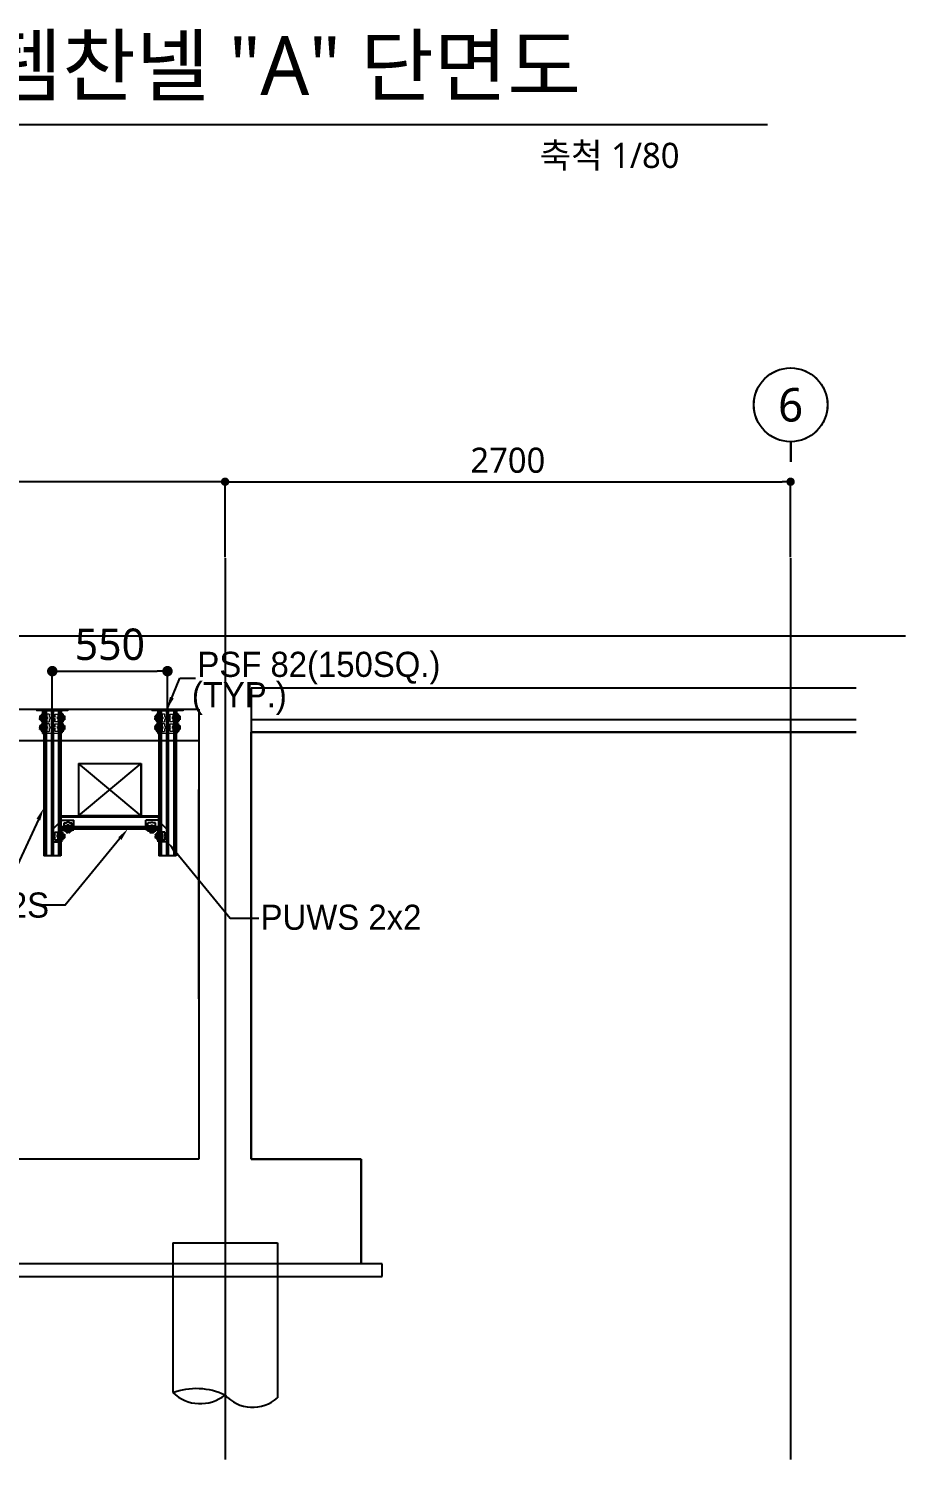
# Model space of a CAD drawing. Header units: millimetres. Extents: x 0 to 268175, y 0 to 74250.
# Drawn here: x 15544 to 19731, y 4957 to 11792 of the extents above; entities that cross this region are included whole.
import ezdxf
from ezdxf.enums import TextEntityAlignment as Align

# ---------------------------------------------------------------- set-up
doc = ezdxf.new("R2010")
doc.units = ezdxf.units.MM
doc.header["$LTSCALE"] = 200
for name, pattern in [('CEN-GAUN', [32.2, 30, -1, 0.2, -1]), ('CEN6', [12, 10, -0.75, 0.5, -0.75]), ('phl_thick', [0])]:
    doc.linetypes.add(name, pattern=pattern)
doc.layers.get('DEFPOINTS').update_dxf_attribs({"color": 137})
for name, color, linetype in [('1 BA', 9, 'Continuous'), ('1 CEN', 15, 'CEN-GAUN'), ('1 OA', 4, 'Continuous'), ('@@P3_P4 환상망 SUPPORT', 143, 'Continuous'), ('AA-MKXS', 3, 'Continuous'), ('BA', 9, 'Continuous'), ('CEN', 15, 'CEN-GAUN'), ('DI', 1, 'Continuous'), ('DIM', 7, 'Continuous'), ('PIPE RACK', 6, 'Continuous')]:
    doc.layers.add(name, color=color, linetype=linetype)
doc.styles.add('$0$스타일1', font='malgun.ttf')
doc.styles.get("Standard").update_dxf_attribs({"font": 'malgun.ttf'})
doc.styles.add('STD', font='simplex8.shx', dxfattribs={"width": 0.85, "bigfont": 'whgtxt.shx'})
doc.styles.add('돋움체', font='gulim.ttc')
doc.styles.add('맑은고딕', font='malgun.ttf')
doc.styles.add('스타일1', font='malgun.ttf')
doc.dimstyles.new('DIM30', dxfattribs={"dimscale": 30, "dimtxt": 3, "dimasz": 1, "dimexe": 0, "dimexo": 0, "dimgap": 1, "dimtad": 1, "dimdec": 0, "dimzin": 0, "dimdsep": 46, "dimtxsty": 'Standard', "dimblk1": 'DOT', "dimblk2": 'DOT', "dimsah": 1, "dimcen": 0, "dimdle": 2, "dimclrd": 1, "dimclre": 1, "dimclrt": 2, "dimadec": 0, "dimazin": 0, "dimtfac": 1, "dimtdec": 0, "dimtix": 1, "dimtmove": 2, "dimatfit": 3, "dimldrblk": 'DOT', "dimfxl": 1, "dimtolj": 1, "dimtzin": 0, "dimarcsym": 0})
doc.dimstyles.new('DMA1', dxfattribs={"dimscale": 40, "dimtxt": 2.5, "dimasz": 3, "dimexe": 1, "dimexo": 1.5, "dimgap": 0.8, "dimtad": 1, "dimdec": 1, "dimdsep": 46, "dimtxsty": 'STD', "dimcen": -2.5, "dimclrd": 256, "dimclre": 256, "dimclrt": 7, "dimadec": 1, "dimazin": 2, "dimtfac": 0.75, "dimtdec": 1, "dimtmove": 2, "dimatfit": 3, "dimfxl": 1, "dimtvp": 1, "dimfrac": 2, "dimtolj": 1, "dimarcsym": 0})

# ---------------------------------------------------------------- blocks, each defined once
blk = doc.blocks.new('_DOT')
at = {"color": 0, "linetype": 'ByBlock'}
blk.add_line((-0.5, 0), (-1, 0), dxfattribs=at)
at = {"color": 0, "linetype": 'ByBlock', "const_width": 0.5}
blk.add_lwpolyline([(-0.25, 0, 1), (0.25, 0, 1)], format="xyb", close=True, dxfattribs=at)
blk = doc.blocks.new('*D3629')
at = {"layer": 'BA', "lineweight": -2}
for p, q in [((16482.5, 9266.8), (16482.5, 9627.4)), ((16522.5, 9627.4), (19142.5, 9627.4)), ((19182.5, 9266.8), (19182.5, 9627.4))]:
    blk.add_line(p, q, dxfattribs=at)
at = {"layer": 'DEFPOINTS', "color": 0}
for p in [(19182.5, 9627.4), (16482.5, 9266.8), (19182.5, 9266.8)]:
    blk.add_point(p, dxfattribs=at)
at = {"layer": 'BA', "linetype": 'ByBlock', "lineweight": -2, "xscale": 40, "yscale": 40, "zscale": 40, "rotation": 180}
blk.add_blockref('_DOT', (16482.5, 9627.4), dxfattribs=at)
at = {"layer": 'BA', "linetype": 'ByBlock', "lineweight": -2, "xscale": 40, "yscale": 40, "zscale": 40}
blk.add_blockref('_DOT', (19182.5, 9627.4), dxfattribs=at)
at = {"layer": 'BA', "insert": (17832.5, 9729.4), "char_height": 120, "attachment_point": 5, "style": '맑은고딕'}
blk.add_mtext('\\A1;2700', dxfattribs=at)
blk = doc.blocks.new('*D3635')
at = {"layer": 'BA', "lineweight": -2}
for p, q in [((12282.5, 9266.8), (12282.5, 9627.4)), ((16442.5, 9627.4), (12322.5, 9627.4)), ((16482.5, 9266.8), (16482.5, 9627.4))]:
    blk.add_line(p, q, dxfattribs=at)
at = {"layer": 'DEFPOINTS', "color": 0}
for p in [(12282.5, 9627.4), (12282.5, 9266.8), (16482.5, 9266.8)]:
    blk.add_point(p, dxfattribs=at)
at = {"layer": 'BA', "linetype": 'ByBlock', "lineweight": -2, "xscale": 40, "yscale": 40, "zscale": 40, "rotation": 180}
blk.add_blockref('_DOT', (12282.5, 9627.4), dxfattribs=at)
at = {"layer": 'BA', "linetype": 'ByBlock', "lineweight": -2, "xscale": 40, "yscale": 40, "zscale": 40}
blk.add_blockref('_DOT', (16482.5, 9627.4), dxfattribs=at)
at = {"layer": 'BA', "insert": (14382.5, 9729.4), "char_height": 120, "attachment_point": 5, "style": '맑은고딕'}
blk.add_mtext('\\A1;4200', dxfattribs=at)
blk = doc.blocks.new('A$Cd080613a')
at = {"layer": '@@P3_P4 환상망 SUPPORT', "color": 2, "linetype": 'phl_thick'}
for p, q in [((-20, 4.434), (-18.540497, 4.434)), ((-20, 1.034), (-20, 4.434)), ((-20, 1.034), (-18.540497, 1.034)), ((-18.540497, 4.434), (-11.18034, 4.434)), ((-18.540497, 1.034), (-18.540497, 4.434)), ((-18.540497, 1.034), (-11.18034, 1.034)), ((-13.5, 0), (-13.5, 1.034)), ((-13.5, 0), (-8, 0)), ((-11.18034, 4.434), (-10.999621, 4.526016)), ((-11.18034, 1.034), (-11.18034, 4.434)), ((-11.18034, 1.034), (-8.008727, 1.034)), ((-10.999621, 4.526016), (-10.817799, 4.607405)), ((-10.817799, 4.607405), (-10.635521, 4.678167)), ((-10.635521, 4.678167), (-10.453605, 4.738253)), ((-10.5, -10.466), (-10.5, 0)), ((-10.453605, 4.738253), (-10.273729, 4.787376)), ((-10.309559, 6.434007), (10.309559, 6.434007)), ((-10.273729, 4.787376), (-10.096742, 4.825514)), ((-10.096742, 4.825514), (-9.923378, 4.852767)), ((-9.923378, 4.852767), (-9.754732, 4.869109)), ((-9.754732, 4.869109), (-9.592018, 4.874416)), ((-9.43597, 4.869011), (-9.592018, 4.874416)), ((-9.45, 12.285517), (-8.5, 12.834)), ((-9.45, 12.285517), (-9.425949, 12.285517)), ((-9.45, 6.434), (-9.45, 12.285517)), ((-9.286802, 4.852541), (-9.43597, 4.869011)), ((-9.425949, 12.285517), (-9.225178, 12.382765)), ((-9.425949, 6.434), (-9.425949, 12.285517)), ((-9.14507, 4.825103), (-9.286802, 4.852541)), ((-9.225178, 12.382765), (-9.028632, 12.46982)), ((-9.011345, 4.786714), (-9.14507, 4.825103)), ((-9.028632, 12.46982), (-8.835734, 12.547031)), ((-8.886751, 4.737605), (-9.011345, 4.786714)), ((-8.771402, 4.677806), (-8.886751, 4.737605)), ((-8.835734, 12.547031), (-8.645934, 12.614685)), ((-8.66519, 4.60729), (-8.771402, 4.677806)), ((-8.568009, 4.52603), (-8.66519, 4.60729)), ((-8.645934, 12.614685), (-8.458704, 12.673015)), ((-8.479752, 4.434), (-8.568009, 4.52603)), ((-8.5, 12.834), (8.5, 12.834)), ((-8.383024, 4.342905), (-8.479752, 4.434)), ((-8.479752, 4.434), (8.479752, 4.434)), ((-8.458704, 12.673015), (-8.273532, 12.722205)), ((-8.298335, 4.244727), (-8.383024, 4.342905)), ((-8.225616, 4.140826), (-8.298335, 4.244727)), ((-8.273532, 12.722205), (-8.089918, 12.762387)), ((-8.164452, 4.032743), (-8.225616, 4.140826)), ((-8.114311, 3.921798), (-8.164452, 4.032743)), ((-8.073442, 3.805669), (-8.114311, 3.921798)), ((-8.089918, 12.762387), (-7.907369, 12.793645)), ((-8.041426, 3.683749), (-8.073442, 3.805669)), ((-8.018427, 3.556566), (-8.041426, 3.683749)), ((-8.004602, 3.42465), (-8.018427, 3.556566)), ((-8.006255, 0.977988), (-8.008727, 1.034)), ((-8.004136, 0.924002), (-8.006255, 0.977988)), ((-8.000031, 3.288557), (-8.004602, 3.42465)), ((-8.002394, 0.872075), (-8.004136, 0.924002)), ((-8.001102, 0.822352), (-8.002394, 0.872075)), ((-8.000288, 0.774408), (-8.001102, 0.822352)), ((-8, 0.727727), (-8.000288, 0.774408)), ((-8, -0.157176), (-8, 3.288561)), ((-7.997347, 2.169936), (-8, 2.238707)), ((-7.989459, 2.102767), (-7.997347, 2.169936)), ((-7.976272, 2.037446), (-7.989459, 2.102767)), ((-7.957771, 1.974207), (-7.976272, 2.037446)), ((-7.934047, 1.913249), (-7.957771, 1.974207)), ((-7.905217, 1.854768), (-7.934047, 1.913249)), ((-7.907369, 12.793645), (-7.725397, 12.816016)), ((-7.871396, 1.798956), (-7.905217, 1.854768)), ((-7.832213, 1.745381), (-7.871396, 1.798956)), ((-7.78686, 1.693336), (-7.832213, 1.745381)), ((-7.735268, 1.643293), (-7.78686, 1.693336)), ((-7.677382, 1.595741), (-7.735268, 1.643293)), ((-7.725397, 12.816016), (-7.543511, 12.829488)), ((-7.613221, 1.551128), (-7.677382, 1.595741)), ((-7.54299, 1.509804), (-7.613221, 1.551128)), ((-7.543511, 12.829488), (-7.361216, 12.834)), ((-7.466933, 1.472099), (-7.54299, 1.509804)), ((-7.385253, 1.438355), (-7.466933, 1.472099)), ((-7.298238, 1.408783), (-7.385253, 1.438355)), ((-7.17892, 12.829488), (-7.361216, 12.834)), ((-7.206336, 1.383563), (-7.298238, 1.408783)), ((-7.110023, 1.362871), (-7.206336, 1.383563)), ((-6.997035, 12.816016), (-7.17892, 12.829488)), ((-7.009788, 1.34687), (-7.110023, 1.362871)), ((-6.90625, 1.335597), (-7.009788, 1.34687)), ((-6.815063, 12.793645), (-6.997035, 12.816016)), ((-6.800099, 1.329011), (-6.90625, 1.335597)), ((-6.632514, 12.762387), (-6.815063, 12.793645)), ((-6.691977, 1.327135), (-6.800099, 1.329011)), ((-6.691977, 1.327135), (-6.581325, 1.329907)), ((-6.4489, 12.722205), (-6.632514, 12.762387)), ((-6.581325, 1.329907), (-6.467915, 1.337363)), ((-6.467915, 1.337363), (-6.352408, 1.349526)), ((-6.263728, 12.673015), (-6.4489, 12.722205)), ((-6.352408, 1.349526), (-6.235472, 1.366419)), ((-6.076497, 12.614685), (-6.263728, 12.673015)), ((-6.235472, 1.366419), (-6.117777, 1.387979)), ((-6.117777, 1.387979), (-6, 1.414014)), ((-5.886698, 12.547031), (-6.076497, 12.614685)), ((-6, 1.414014), (-5.30323, 1.57262)), ((-6, -1.216), (-6, 1.414014)), ((-5.6938, 12.46982), (-5.886698, 12.547031)), ((-5.497254, 12.382765), (-5.6938, 12.46982)), ((-5.296482, 12.285517), (-5.497254, 12.382765)), ((-5.30323, 1.57262), (-4.617331, 1.711087)), ((-5.296482, 12.285517), (-4.129467, 12.285517)), ((-5.296482, 6.434), (-5.296482, 12.285517)), ((-4.617331, 1.711087), (-3.940787, 1.829986)), ((-4.129467, 12.285517), (-3.727924, 12.382765)), ((-4.129467, 6.434), (-4.129467, 12.285517)), ((-3.940787, 1.829986), (-3.272149, 1.929801)), ((-3.727924, 12.382765), (-3.334832, 12.46982)), ((-3.334832, 12.46982), (-2.949037, 12.547031)), ((-3.272149, 1.929801), (-2.610019, 2.010935)), ((-2.949037, 12.547031), (-2.569437, 12.614685)), ((-2.610019, 2.010935), (-1.953047, 2.07371)), ((-2.569437, 12.614685), (-2.194977, 12.673015)), ((-2.194977, 12.673015), (-1.824632, 12.722205)), ((-1.953047, 2.07371), (-1.299912, 2.118373)), ((-1.824632, 12.722205), (-1.457404, 12.762387)), ((-1.457404, 12.762387), (-1.092307, 12.793645)), ((-1.299912, 2.118373), (-0.649322, 2.145102)), ((-1.092307, 12.793645), (-0.728363, 12.816016)), ((-0.728363, 12.816016), (-0.364591, 12.829488)), ((-0.649322, 2.145102), (0, 2.154)), ((-0.364591, 12.829488), (0, 12.834)), ((0.364591, 12.829488), (0, 12.834)), ((0.649322, 2.145102), (0, 2.154)), ((0.728363, 12.816016), (0.364591, 12.829488)), ((1.299912, 2.118373), (0.649322, 2.145102)), ((1.092307, 12.793645), (0.728363, 12.816016)), ((1.457404, 12.762387), (1.092307, 12.793645)), ((1.953047, 2.07371), (1.299912, 2.118373)), ((1.824632, 12.722205), (1.457404, 12.762387)), ((2.194977, 12.673015), (1.824632, 12.722205)), ((2.610019, 2.010935), (1.953047, 2.07371)), ((2.569437, 12.614685), (2.194977, 12.673015)), ((2.949037, 12.547031), (2.569437, 12.614685)), ((3.272149, 1.929801), (2.610019, 2.010935)), ((3.334832, 12.46982), (2.949037, 12.547031)), ((3.940787, 1.829986), (3.272149, 1.929801)), ((3.727924, 12.382765), (3.334832, 12.46982)), ((4.129467, 12.285517), (3.727924, 12.382765)), ((4.617331, 1.711087), (3.940787, 1.829986)), ((4.129467, 12.285517), (5.296482, 12.285517)), ((4.129467, 6.434), (4.129467, 12.285517)), ((5.30323, 1.57262), (4.617331, 1.711087)), ((5.296482, 12.285517), (5.517089, 12.391922)), ((5.296482, 6.434), (5.296482, 12.285517)), ((6, 1.414014), (5.30323, 1.57262)), ((5.517089, 12.391922), (5.732653, 12.48604)), ((5.732653, 12.48604), (5.943938, 12.568319)), ((5.943938, 12.568319), (6.151669, 12.639125)), ((6.117777, 1.387979), (6, 1.414014)), ((6, -1.216), (6, 1.414014)), ((6.235472, 1.366419), (6.117777, 1.387979)), ((6.151669, 12.639125), (6.356539, 12.698744)), ((6.352408, 1.349526), (6.235472, 1.366419)), ((6.467915, 1.337363), (6.352408, 1.349526)), ((6.356539, 12.698744), (6.559224, 12.747389)), ((6.581325, 1.329907), (6.467915, 1.337363)), ((6.559224, 12.747389), (6.760381, 12.785202)), ((6.691977, 1.327135), (6.581325, 1.329907)), ((6.691977, 1.327135), (6.800099, 1.329011)), ((6.760381, 12.785202), (6.960663, 12.812253)), ((6.800099, 1.329011), (6.90625, 1.335597)), ((6.90625, 1.335597), (7.009788, 1.34687)), ((6.960663, 12.812253), (7.160721, 12.828542)), ((7.009788, 1.34687), (7.110023, 1.362871)), ((7.110023, 1.362871), (7.206336, 1.383563)), ((7.160721, 12.828542), (7.361216, 12.834)), ((7.206336, 1.383563), (7.298238, 1.408783)), ((7.298238, 1.408783), (7.385253, 1.438355)), ((7.583949, 12.827266), (7.361216, 12.834)), ((7.385253, 1.438355), (7.466933, 1.472099)), ((7.466933, 1.472099), (7.54299, 1.509804)), ((7.54299, 1.509804), (7.613221, 1.551128)), ((7.806234, 12.80717), (7.583949, 12.827266)), ((7.613221, 1.551128), (7.677382, 1.595741)), ((7.677382, 1.595741), (7.735268, 1.643293)), ((7.735268, 1.643293), (7.78686, 1.693336)), ((7.78686, 1.693336), (7.832213, 1.745381)), ((8.028974, 12.773795), (7.806234, 12.80717)), ((7.832213, 1.745381), (7.871395, 1.798957)), ((7.871395, 1.798957), (7.905217, 1.854768)), ((7.905217, 1.854768), (7.934047, 1.913249)), ((7.934047, 1.913249), (7.957771, 1.974207)), ((7.957771, 1.974207), (7.976272, 2.037446)), ((7.976272, 2.037446), (7.989459, 2.102767)), ((7.989459, 2.102767), (7.997347, 2.169936)), ((7.997347, 2.169936), (8, 2.238707)), ((8, 3.288561), (8.004602, 3.42465)), ((8, -0.157176), (8, 3.288561)), ((8, 0.727727), (8.000288, 0.774408)), ((8, 0), (13.5, 0)), ((8.000288, 0.774408), (8.001102, 0.822352)), ((8.001102, 0.822352), (8.002394, 0.872075)), ((8.002394, 0.872075), (8.004128, 0.923982)), ((8.004128, 0.923982), (8.006255, 0.977988)), ((8.004602, 3.42465), (8.018427, 3.556566)), ((8.006255, 0.977988), (8.008727, 1.034)), ((8.008727, 1.034), (20, 1.034)), ((8.018427, 3.556566), (8.041426, 3.683749)), ((8.253062, 12.727113), (8.028974, 12.773795)), ((8.041426, 3.683749), (8.073442, 3.805669)), ((8.073442, 3.805669), (8.114311, 3.921798)), ((8.114311, 3.921798), (8.164452, 4.032743)), ((8.164452, 4.032743), (8.225616, 4.140826)), ((8.225616, 4.140826), (8.298335, 4.244727)), ((8.479397, 12.666988), (8.253062, 12.727113)), ((8.298335, 4.244727), (8.383024, 4.342905)), ((8.383024, 4.342905), (8.4798, 4.433966)), ((8.70889, 12.593179), (8.479397, 12.666988)), ((8.479752, 4.434), (8.567993, 4.526015)), ((9.45, 12.285517), (8.5, 12.834)), ((8.567993, 4.526015), (8.665364, 4.607404)), ((8.665364, 4.607404), (8.772082, 4.678167)), ((8.942483, 12.505333), (8.70889, 12.593179)), ((8.772082, 4.678167), (8.888251, 4.738253)), ((8.888251, 4.738253), (9.013275, 4.787375)), ((9.181157, 12.402978), (8.942483, 12.505333)), ((9.013275, 4.787375), (9.146859, 4.825513)), ((9.146859, 4.825513), (9.288848, 4.852767)), ((9.425949, 12.285517), (9.181157, 12.402978)), ((9.288848, 4.852767), (9.438622, 4.869109)), ((9.425949, 12.285517), (9.45, 12.285517)), ((9.425949, 6.434), (9.425949, 12.285517)), ((9.438622, 4.869109), (9.595039, 4.874416)), ((9.45, 6.434), (9.45, 12.285517)), ((9.757758, 4.869011), (9.595039, 4.874416)), ((9.925931, 4.852541), (9.757758, 4.869011)), ((10.099052, 4.825103), (9.925931, 4.852541)), ((10.276366, 4.786714), (10.099052, 4.825103)), ((10.45592, 4.737606), (10.276366, 4.786714)), ((10.63676, 4.677807), (10.45592, 4.737606)), ((10.5, -10.466), (10.5, 0)), ((10.81822, 4.607291), (10.63676, 4.677807)), ((10.999636, 4.526031), (10.81822, 4.607291)), ((11.18034, 4.434), (10.999636, 4.526031)), ((11.18034, 4.434), (18.540497, 4.434)), ((11.18034, 1.034), (11.18034, 4.434)), ((13.5, 0), (13.5, 1.034)), ((18.540497, 4.434), (20, 4.434)), ((18.540497, 1.034), (18.540497, 4.434)), ((20, 1.034), (20, 4.434)), ((-17.5, -10.466), (-6.800735, -10.466)), ((-17.5, -18.466001), (-17.5, -10.466)), ((-17.5, -18.466001), (17.5, -18.466001)), ((-6.800735, -16.249999), (-6.800735, -10.466)), ((-6.800735, -16.249999), (6.800735, -16.249999)), ((-6, -1.216), (6, -1.216)), ((-5, -20.63), (-5, -18.466001)), ((-4.064, -21.565999), (-5, -20.63)), ((-5, -20.63), (5, -20.63)), ((-4.064, -21.565999), (4.064, -21.565999)), ((4.064, -21.565999), (5, -20.63)), ((5, -20.63), (5, -18.466001)), ((6.800735, -10.466), (17.5, -10.466)), ((6.800735, -16.249999), (6.800735, -10.466)), ((14.5, -18.466001), (14.5, -10.466)), ((17.5, -18.466001), (17.5, -10.466))]:
    blk.add_line(p, q, dxfattribs=at)
for centre, start, end in [((-10.309559, -0.066037), 90.0000006357, 136.1868593859), ((10.309559, -0.066037), 43.8131406141, 89.9999993643)]:
    blk.add_arc(centre, 6.500044, start, end, dxfattribs=at)
for centre, start_param, end_param in [((-6, -0.157176), 3.1415926536, 4.7123889763), ((6, -0.157176), 4.7123889844, 6.2831853072)]:
    blk.add_ellipse(centre, major_axis=(2, 0), ratio=0.529412, start_param=start_param, end_param=end_param, dxfattribs=at)

msp = doc.modelspace()

# ---------------------------------------------------------------- linework, layer by layer
at = {"layer": '1 BA'}
for p, q in [((14712.5, 8891.1), (19495.2, 8891.1)), ((19495.2, 8641.1), (16607.5, 8641.1)), ((16607.5, 8641.1), (16607.5, 6391.1)), ((12407.5, 8541.1), (16357.5, 8541.1)), ((16357.5, 8541.1), (16357.5, 6391.1)), ((16607.5, 8491.1), (19495.2, 8491.1)), ((19495.2, 8431.1), (16607.5, 8431.1)), ((16607.5, 6391.1), (16607.5, 8431.1)), ((16607.5, 8431.1), (19495.2, 8431.1)), ((12407.5, 8391.1), (16357.5, 8391.1)), ((16355, 8157.7), (16355, 7157.7)), ((16357.5, 6391.1), (12407.5, 6391.1)), ((16607.5, 6391.1), (17132.5, 6391.1)), ((17132.5, 6391.1), (16607.5, 6391.1)), ((17132.5, 6391.1), (17132.5, 5891.1)), ((17132.5, 5891.1), (17132.5, 6391.1)), ((16232.5, 5991.1), (16232.5, 5276.9)), ((16232.5, 5991.1), (16732.5, 5991.1)), ((16732.5, 5991.1), (16732.5, 5251.7)), ((17132.5, 5891.1), (11632.5, 5891.1)), ((17232.5, 5891.1), (17132.5, 5891.1)), ((17232.5, 5891.1), (17132.5, 5891.1)), ((17232.5, 5831.1), (17232.5, 5891.1)), ((17232.5, 5831.1), (17232.5, 5891.1)), ((11532.5, 5831.1), (17232.5, 5831.1)), ((11532.5, 5831.1), (17232.5, 5831.1))]:
    msp.add_line(p, q, dxfattribs=at)
for points in [[(16232.5, 5276.9, -0.201908), (16482.5, 5265.7, 0.417045), (16732.5, 5251.7)], [(16232.5, 5276.9, 0.379922), (16482.5, 5265.7)]]:
    msp.add_lwpolyline(points, format="xyb", dxfattribs=at)
at = {"layer": '1 CEN'}
msp.add_line((11409.8, 8891.1), (19730.7, 8891.1), dxfattribs=at)
at = {"layer": '1 OA'}
for p, q in [((15782.4, 8281.1), (16082.4, 8281.1)), ((16082.4, 8031.1), (15782.4, 8031.1))]:
    msp.add_line(p, q, dxfattribs=at)
at = {"layer": '1 OA', "color": 1, "linetype": 'CEN6', "ltscale": 0.8}
for points in [[(16082.4, 8031.1), (15782.4, 8281.1), (15782.4, 8031.1), (16082.4, 8281.1), (16082.4, 8031.1), (16082.4, 8281.1)], [(15782.4, 8281.1), (15782.4, 8031.1)]]:
    msp.add_lwpolyline(points, dxfattribs=at)
at = {"layer": '@@P3_P4 환상망 SUPPORT', "color": 5, "linetype": 'Continuous', "lineweight": 0, "extrusion": (-1, -2.22045e-16, -2.22045e-16)}
for p, q in [((15582.4, 8541.1), (15582.4, 8533.1)), ((15732.4, 8541.1), (15582.4, 8541.1)), ((15732.4, 8533.1), (15582.4, 8533.1)), ((15611.4, 8425.1), (15611.4, 8533.1)), ((15627.6, 8516.1), (15627.6, 8505.8)), ((15627.6, 8492.4), (15627.6, 8482.1)), ((15643.1, 8517.1), (15628.6, 8517.1)), ((15628.6, 8481.1), (15643.1, 8481.1)), ((15644.1, 8505.8), (15644.1, 8516.1)), ((15644.1, 8482.1), (15644.1, 8492.4)), ((15656.4, 8425.1), (15656.4, 8533.1)), ((15658.4, 8425.1), (15658.4, 8533.1)), ((15670.6, 8505.8), (15670.6, 8516.1)), ((15670.6, 8482.1), (15670.6, 8492.4)), ((15671.6, 8517.1), (15686.1, 8517.1)), ((15686.1, 8481.1), (15671.6, 8481.1)), ((15687.1, 8516.1), (15687.1, 8505.8)), ((15687.1, 8492.4), (15687.1, 8482.1)), ((15703.4, 8425.1), (15703.4, 8533.1)), ((15732.4, 8541.1), (15732.4, 8533.1)), ((16132.4, 8541.1), (16132.4, 8533.1)), ((16282.4, 8541.1), (16132.4, 8541.1)), ((16282.4, 8533.1), (16132.4, 8533.1)), ((16161.4, 8425.1), (16161.4, 8533.1)), ((16177.6, 8516.1), (16177.6, 8505.8)), ((16177.6, 8492.4), (16177.6, 8482.1)), ((16193.1, 8517.1), (16178.6, 8517.1)), ((16178.6, 8481.1), (16193.1, 8481.1)), ((16194.1, 8505.8), (16194.1, 8516.1)), ((16194.1, 8482.1), (16194.1, 8492.4)), ((16206.4, 8425.1), (16206.4, 8533.1)), ((16208.4, 8425.1), (16208.4, 8533.1)), ((16220.6, 8505.8), (16220.6, 8516.1)), ((16220.6, 8482.1), (16220.6, 8492.4)), ((16221.6, 8517.1), (16236.1, 8517.1)), ((16236.1, 8481.1), (16221.6, 8481.1)), ((16237.1, 8516.1), (16237.1, 8505.8)), ((16237.1, 8492.4), (16237.1, 8482.1)), ((16253.4, 8425.1), (16253.4, 8533.1)), ((16282.4, 8541.1), (16282.4, 8533.1)), ((15611.4, 8425.1), (15619.4, 8425.1)), ((15656.4, 8425.1), (15619.4, 8425.1)), ((15627.6, 8470.1), (15627.6, 8459.8)), ((15627.6, 8446.4), (15627.6, 8436.1)), ((15643.1, 8471.1), (15628.6, 8471.1)), ((15628.6, 8435.1), (15643.1, 8435.1)), ((15644.1, 8459.8), (15644.1, 8470.1)), ((15644.1, 8436.1), (15644.1, 8446.4)), ((15695.4, 8425.1), (15658.4, 8425.1)), ((15670.6, 8459.8), (15670.6, 8470.1)), ((15670.6, 8436.1), (15670.6, 8446.4)), ((15671.6, 8471.1), (15686.1, 8471.1)), ((15686.1, 8435.1), (15671.6, 8435.1)), ((15687.1, 8470.1), (15687.1, 8459.8)), ((15687.1, 8446.4), (15687.1, 8436.1)), ((15695.4, 8425.1), (15703.4, 8425.1)), ((16161.4, 8425.1), (16169.4, 8425.1)), ((16206.4, 8425.1), (16169.4, 8425.1)), ((16177.6, 8470.1), (16177.6, 8459.8)), ((16177.6, 8446.4), (16177.6, 8436.1)), ((16193.1, 8471.1), (16178.6, 8471.1)), ((16178.6, 8435.1), (16193.1, 8435.1)), ((16194.1, 8459.8), (16194.1, 8470.1)), ((16194.1, 8436.1), (16194.1, 8446.4)), ((16245.4, 8425.1), (16208.4, 8425.1)), ((16220.6, 8459.8), (16220.6, 8470.1)), ((16220.6, 8436.1), (16220.6, 8446.4)), ((16221.6, 8471.1), (16236.1, 8471.1)), ((16236.1, 8435.1), (16221.6, 8435.1)), ((16237.1, 8470.1), (16237.1, 8459.8)), ((16237.1, 8446.4), (16237.1, 8436.1)), ((16245.4, 8425.1), (16253.4, 8425.1))]:
    msp.add_line(p, q, dxfattribs=at)
at = {"layer": '@@P3_P4 환상망 SUPPORT', "linetype": 'phl_thick'}
for p, q in [((15616.4, 8533.1), (15616.4, 7841.1)), ((15698.4, 8533.1), (15616.4, 8533.1)), ((15621.3, 8533.1), (15621.3, 7841.1)), ((15626.1, 8533.1), (15626.1, 7841.1)), ((15626.8, 8533.1), (15626.8, 7841.1)), ((15627, 8533.1), (15627, 7841.1)), ((15627.7, 8533.1), (15627.7, 7841.1)), ((15653.3, 8533.1), (15653.3, 7841.1)), ((15657.4, 8533.1), (15657.4, 7841.1)), ((15661.5, 8533.1), (15661.5, 7841.1)), ((15687.1, 8533.1), (15687.1, 7841.1)), ((15687.8, 8533.1), (15687.8, 7841.1)), ((15688, 8533.1), (15688, 7841.1)), ((15688.7, 8533.1), (15688.7, 7841.1)), ((15693.5, 8533.1), (15693.5, 7841.1)), ((15698.4, 8533.1), (15698.4, 7841.1)), ((16166.4, 8533.1), (16166.4, 7841.1)), ((16248.4, 8533.1), (16166.4, 8533.1)), ((16171.3, 8533.1), (16171.3, 7841.1)), ((16176.1, 8533.1), (16176.1, 7841.1)), ((16176.8, 8533.1), (16176.8, 7841.1)), ((16177, 8533.1), (16177, 7841.1)), ((16177.7, 8533.1), (16177.7, 7841.1)), ((16203.3, 8533.1), (16203.3, 7841.1)), ((16207.4, 8533.1), (16207.4, 7841.1)), ((16211.5, 8533.1), (16211.5, 7841.1)), ((16237.1, 8533.1), (16237.1, 7841.1)), ((16237.8, 8533.1), (16237.8, 7841.1)), ((16238, 8533.1), (16238, 7841.1)), ((16238.7, 8533.1), (16238.7, 7841.1)), ((16243.5, 8533.1), (16243.5, 7841.1)), ((16248.4, 8533.1), (16248.4, 7841.1)), ((15698.4, 8031.1), (16166.4, 8031.1)), ((15698.4, 7969.1), (15698.4, 8031.1)), ((15698.4, 8027), (16166.4, 8027)), ((16166.4, 7969.1), (16166.4, 8031.1)), ((15698.4, 7980.4), (16166.4, 7980.4)), ((15698.4, 7979.7), (16166.4, 7979.7)), ((15698.4, 7979.5), (16166.4, 7979.5)), ((15698.4, 7978.8), (16166.4, 7978.8)), ((15698.4, 7974), (16166.4, 7974)), ((15698.4, 7969.1), (16166.4, 7969.1)), ((15698.4, 7841.1), (15616.4, 7841.1)), ((16248.4, 7841.1), (16166.4, 7841.1))]:
    msp.add_line(p, q, dxfattribs=at)
at = {"layer": '@@P3_P4 환상망 SUPPORT', "color": 6, "linetype": 'phl_thick'}
for p, q in [((15657.4, 7964.1), (15703.4, 8010.1)), ((15703.4, 8010.1), (15760.4, 8010.1)), ((15714.4, 7998.1), (15725.7, 7998.1)), ((15714.4, 7981.6), (15714.4, 7998.1)), ((15739.1, 7998.1), (15750.4, 7998.1)), ((15750.4, 7981.6), (15750.4, 7998.1)), ((15760.4, 7965.1), (15760.4, 8010.1)), ((16161.4, 8010.1), (16104.4, 8010.1)), ((16104.4, 7965.1), (16104.4, 8010.1)), ((16125.7, 7998.1), (16114.4, 7998.1)), ((16114.4, 7981.6), (16114.4, 7998.1)), ((16150.4, 7998.1), (16139.1, 7998.1)), ((16150.4, 7981.6), (16150.4, 7998.1)), ((16207.4, 7964.1), (16161.4, 8010.1)), ((15657.4, 7907.1), (15657.4, 7964.1)), ((15669.4, 7953.1), (15685.9, 7953.1)), ((15669.4, 7941.8), (15669.4, 7953.1)), ((15669.4, 7917.1), (15669.4, 7928.4)), ((15685.9, 7941.8), (15685.9, 7953.1)), ((15685.9, 7917.1), (15685.9, 7928.4)), ((15695.6, 7964.1), (15703.4, 7971.9)), ((15695.6, 7964.1), (15698.4, 7964.1)), ((15697.4, 7907.1), (15697.4, 7964.1)), ((15698.4, 7907.1), (15698.4, 7964.1)), ((15702.4, 7907.1), (15702.4, 7964.1)), ((15703.4, 7969.1), (15703.4, 7971.9)), ((15703.4, 7970.1), (15760.4, 7970.1)), ((15703.4, 7969.1), (15760.4, 7969.1)), ((15703.4, 7965.1), (15760.4, 7965.1)), ((15714.4, 7981.6), (15725.7, 7981.6)), ((15739.1, 7981.6), (15750.4, 7981.6)), ((16161.4, 7970.1), (16104.4, 7970.1)), ((16161.4, 7969.1), (16104.4, 7969.1)), ((16161.4, 7965.1), (16104.4, 7965.1)), ((16125.7, 7981.6), (16114.4, 7981.6)), ((16150.4, 7981.6), (16139.1, 7981.6)), ((16169.2, 7964.1), (16161.4, 7971.9)), ((16161.4, 7969.1), (16161.4, 7971.9)), ((16162.4, 7907.1), (16162.4, 7964.1)), ((16169.2, 7964.1), (16166.4, 7964.1)), ((16166.4, 7907.1), (16166.4, 7964.1)), ((16167.4, 7907.1), (16167.4, 7964.1)), ((16195.4, 7953.1), (16178.9, 7953.1)), ((16178.9, 7941.8), (16178.9, 7953.1)), ((16178.9, 7917.1), (16178.9, 7928.4)), ((16195.4, 7941.8), (16195.4, 7953.1)), ((16195.4, 7917.1), (16195.4, 7928.4)), ((16207.4, 7907.1), (16207.4, 7964.1)), ((15657.4, 7907.1), (15702.4, 7907.1)), ((15669.4, 7917.1), (15685.9, 7917.1)), ((16207.4, 7907.1), (16162.4, 7907.1)), ((16195.4, 7917.1), (16178.9, 7917.1))]:
    msp.add_line(p, q, dxfattribs=at)
at = {"layer": '@@P3_P4 환상망 SUPPORT', "color": 5, "linetype": 'Continuous', "lineweight": 0, "extrusion": (2.22045e-16, 4.93038e-32, -1)}
for centre, radius, start, end in [((-15635.9, 8499.1), 10.6, 320.77312, 39.22688), ((-15628.6, 8516.1), 1, 0, 90), ((-15628.6, 8482.1), 1, 270, 0), ((-15643.1, 8516.1), 1, 90, 180), ((-15643.1, 8482.1), 1, 180, 270), ((-15635.9, 8499.1), 10.6, 140.77312, 219.22688), ((-15671.6, 8516.1), 1, 0, 90), ((-15671.6, 8482.1), 1, 270, 0), ((-15686.1, 8516.1), 1, 90, 180), ((-15686.1, 8482.1), 1, 180, 270), ((-16185.9, 8499.1), 10.6, 320.77312, 39.22688), ((-16178.6, 8516.1), 1, 0, 90), ((-16178.6, 8482.1), 1, 270, 0), ((-16193.1, 8516.1), 1, 90, 180), ((-16193.1, 8482.1), 1, 180, 270), ((-16185.9, 8499.1), 10.6, 140.77312, 219.22688), ((-16221.6, 8516.1), 1, 0, 90), ((-16221.6, 8482.1), 1, 270, 0), ((-16236.1, 8516.1), 1, 90, 180), ((-16236.1, 8482.1), 1, 180, 270), ((-15635.9, 8453.1), 10.6, 320.77312, 39.22688), ((-15628.6, 8470.1), 1, 0, 90), ((-15628.6, 8436.1), 1, 270, 0), ((-15643.1, 8470.1), 1, 90, 180), ((-15643.1, 8436.1), 1, 180, 270), ((-15635.9, 8453.1), 10.6, 140.77312, 219.22688), ((-15671.6, 8470.1), 1, 0, 90), ((-15671.6, 8436.1), 1, 270, 0), ((-15686.1, 8470.1), 1, 90, 180), ((-15686.1, 8436.1), 1, 180, 270), ((-16185.9, 8453.1), 10.6, 320.77312, 39.22688), ((-16178.6, 8470.1), 1, 0, 90), ((-16178.6, 8436.1), 1, 270, 0), ((-16193.1, 8470.1), 1, 90, 180), ((-16193.1, 8436.1), 1, 180, 270), ((-16185.9, 8453.1), 10.6, 140.77312, 219.22688), ((-16221.6, 8470.1), 1, 0, 90), ((-16221.6, 8436.1), 1, 270, 0), ((-16236.1, 8470.1), 1, 90, 180), ((-16236.1, 8436.1), 1, 180, 270)]:
    msp.add_arc(centre, radius, start, end, dxfattribs=at)
at = {"layer": '@@P3_P4 환상망 SUPPORT', "color": 5, "linetype": 'Continuous', "lineweight": 0}
for centre, radius, start, end in [((15678.9, 8499.1), 10.6, 140.77312, 219.22688), ((15678.9, 8499.1), 10.7, 320.77312, 39.22688), ((16228.9, 8499.1), 10.6, 140.77312, 219.22688), ((16228.9, 8499.1), 10.7, 320.77312, 39.22688), ((15678.9, 8453.1), 10.6, 140.77312, 219.22688), ((15678.9, 8453.1), 10.7, 320.77312, 39.22688), ((16228.9, 8453.1), 10.6, 140.77312, 219.22688), ((16228.9, 8453.1), 10.7, 320.77312, 39.22688)]:
    msp.add_arc(centre, radius, start, end, dxfattribs=at)
at = {"layer": '@@P3_P4 환상망 SUPPORT', "color": 6, "linetype": 'phl_thick'}
for centre, radius, start, end in [((15732.4, 7989.8), 10.6, 50.77313, 129.22688), ((16132.4, 7989.8), 10.6, 50.77312, 129.22687), ((15677.6, 7935.1), 10.6, 140.77312, 219.22687), ((15677.6, 7935.1), 10.6, 320.77313, 39.22688), ((15703.4, 7964.1), 5, 90, 180), ((15703.4, 7964.1), 1, 90, 180), ((15732.4, 7989.8), 10.6, 230.77312, 309.22687), ((16132.4, 7989.8), 10.6, 230.77313, 309.22688), ((16161.4, 7964.1), 5, 0, 90), ((16161.4, 7964.1), 1, 0, 90), ((16187.1, 7935.1), 10.6, 140.77312, 219.22687), ((16187.1, 7935.1), 10.6, 320.77313, 39.22688)]:
    msp.add_arc(centre, radius, start, end, dxfattribs=at)
at = {"layer": 'AA-MKXS', "color": 7}
msp.add_line((12313.3, 11333.4), (19072.2, 11333.4), dxfattribs=at)
at = {"layer": 'BA'}
for p, q in [((19182.5, 9818.8), (19182.5, 9722.8)), ((19183.1, 9818.8), (19183.1, 9722.8))]:
    msp.add_line(p, q, dxfattribs=at)
for centre in [(19182.5, 9994.8), (19183.1, 9994.8)]:
    msp.add_circle(centre, 176, dxfattribs=at)
at = {"layer": 'CEN'}
for p, q in [((16482.5, 9262.2), (16482.5, 4957.4)), ((19182.5, 9262.2), (19182.5, 4957.4))]:
    msp.add_line(p, q, dxfattribs=at)
at = {"layer": 'DI', "color": 1}
for p, q in [((15657.4, 8541.1), (15657.4, 8722.6)), ((15707.4, 8722.6), (16157.4, 8722.6)), ((16207.4, 8541.1), (16207.4, 8722.6))]:
    msp.add_line(p, q, dxfattribs=at)
at = {"layer": 'DIM', "color": 7}
for points in [[(15591.1, 8014), (15470.2, 7753.5), (15334.1, 7753.5)], [(15980, 7922.8), (15718.4, 7604.7), (15582.4, 7604.7)], [(16245.5, 7860.8), (16507.1, 7542.7), (16643.1, 7542.7)]]:
    msp.add_lwpolyline(points, dxfattribs=at)
for points in [[(15582.1, 8018.2), (15616.4, 8068.4), (15600.2, 8009.8)], [(15972.3, 7929.1), (16018.1, 7969.1), (15987.7, 7916.4)], [(16237.8, 7854.4), (16207.4, 7907.1), (16253.2, 7867.1)]]:
    msp.add_solid(points, dxfattribs=at)

# ---------------------------------------------------------------- block references
at = {"layer": '@@P3_P4 환상망 SUPPORT', "color": 2, "linetype": 'Continuous', "xscale": -1}
for p, rotation in [((15611.4, 8499.1), 89.99999999999997), ((16161.4, 8499.1), 89.99999999999997), ((15611.4, 8453.1), 89.99999999999997), ((16161.4, 8453.1), 89.99999999999997), ((16132.4, 7965.1), 180), ((16162.4, 7935.1), 89.99999999999997)]:
    msp.add_blockref('A$Cd080613a', p, dxfattribs=dict(at, rotation=rotation))
at = {"layer": '@@P3_P4 환상망 SUPPORT', "color": 2, "linetype": 'Continuous'}
for p, rotation in [((15703.4, 8499.1), 270), ((16253.4, 8499.1), 270), ((15703.4, 8453.1), 270), ((16253.4, 8453.1), 270), ((15702.4, 7935.1), 270), ((15732.4, 7965.1), 180)]:
    msp.add_blockref('A$Cd080613a', p, dxfattribs=dict(at, rotation=rotation))
at = {"layer": 'DI', "color": 1, "xscale": 50, "yscale": 50, "zscale": 50, "rotation": 180}
msp.add_blockref('_DOT', (15657.4, 8722.6), dxfattribs=at)
at = {"layer": 'DI', "color": 1, "xscale": 50, "yscale": 50, "zscale": 50}
msp.add_blockref('_DOT', (16207.4, 8722.6), dxfattribs=at)

# ---------------------------------------------------------------- texts
at = {"layer": 'AA-MKXS', "linetype": 'Continuous', "style": '스타일1'}
msp.add_text('PIT층 시스템찬넬 "A" 단면도', height=280, dxfattribs=at).set_placement((13657.4, 11475.3))
msp.add_text('축척 1/80', height=120, dxfattribs=at).set_placement((18652.2, 11186.4), align=Align.MIDDLE_RIGHT)
at = {"layer": 'BA', "style": '$0$스타일1'}
for p in [(19182.5, 9994.8), (19183.1, 9994.8)]:
    msp.add_text('6', height=160, dxfattribs=at).set_placement(p, align=Align.MIDDLE)
at = {"layer": 'DI', "color": 2, "insert": (15932.4, 8850.1), "char_height": 150, "attachment_point": 5, "style": '맑은고딕'}
msp.add_mtext('\\A1;550', dxfattribs=at)
at = {"layer": 'PIPE RACK', "style": '돋움체'}
for s, p in [('PSF 82(150SQ.)', (16350.3, 8755.2, 0)), ('(TYP.)', (16323.7, 8610.1, 0)), ('FUS 62S', (15005.1, 7605.4, 0)), ('PUWS 2x2', (16652.2, 7547.1, 0))]:
    msp.add_text(s, height=120, dxfattribs=at).set_placement(p, align=Align.MIDDLE_LEFT)

# ---------------------------------------------------------------- dimensions: what is measured, and where the dimension line sits
at = {"layer": 'BA'}
for base, p2, angle, picture, middle in [((12282.5, 9627.4), (12282.5, 9266.8), 0, '*D3635', (14382.5, 9729.4)), ((19182.5, 9627.4), (19182.5, 9266.8), 180, '*D3629', (17832.5, 9729.4))]:
    dim = msp.add_linear_dim(base=base, p1=(16482.5, 9266.8), p2=p2, angle=angle, dimstyle='DIM30', override={"dimscale": 40, "dimtxsty": '맑은고딕', "dimclrd": 256, "dimclre": 256, "dimclrt": 256, "dimldrblk": 'DOT'}, dxfattribs=at)
    dim.commit()
    dim.dimension.update_dxf_attribs({"geometry": picture, "text_midpoint": middle})

# ---------------------------------------------------------------- leaders
at = {"layer": 'DIM', "color": 7}
msp.add_leader([(16205.5, 8541.1), (16266.7, 8689.9), (16341.3, 8689.9)], dimstyle='DMA1', override={"dimasz": 1.5, "dimtad": 0, "dimclrd": 7}, dxfattribs=at)

doc.saveas('drawing.dxf')
